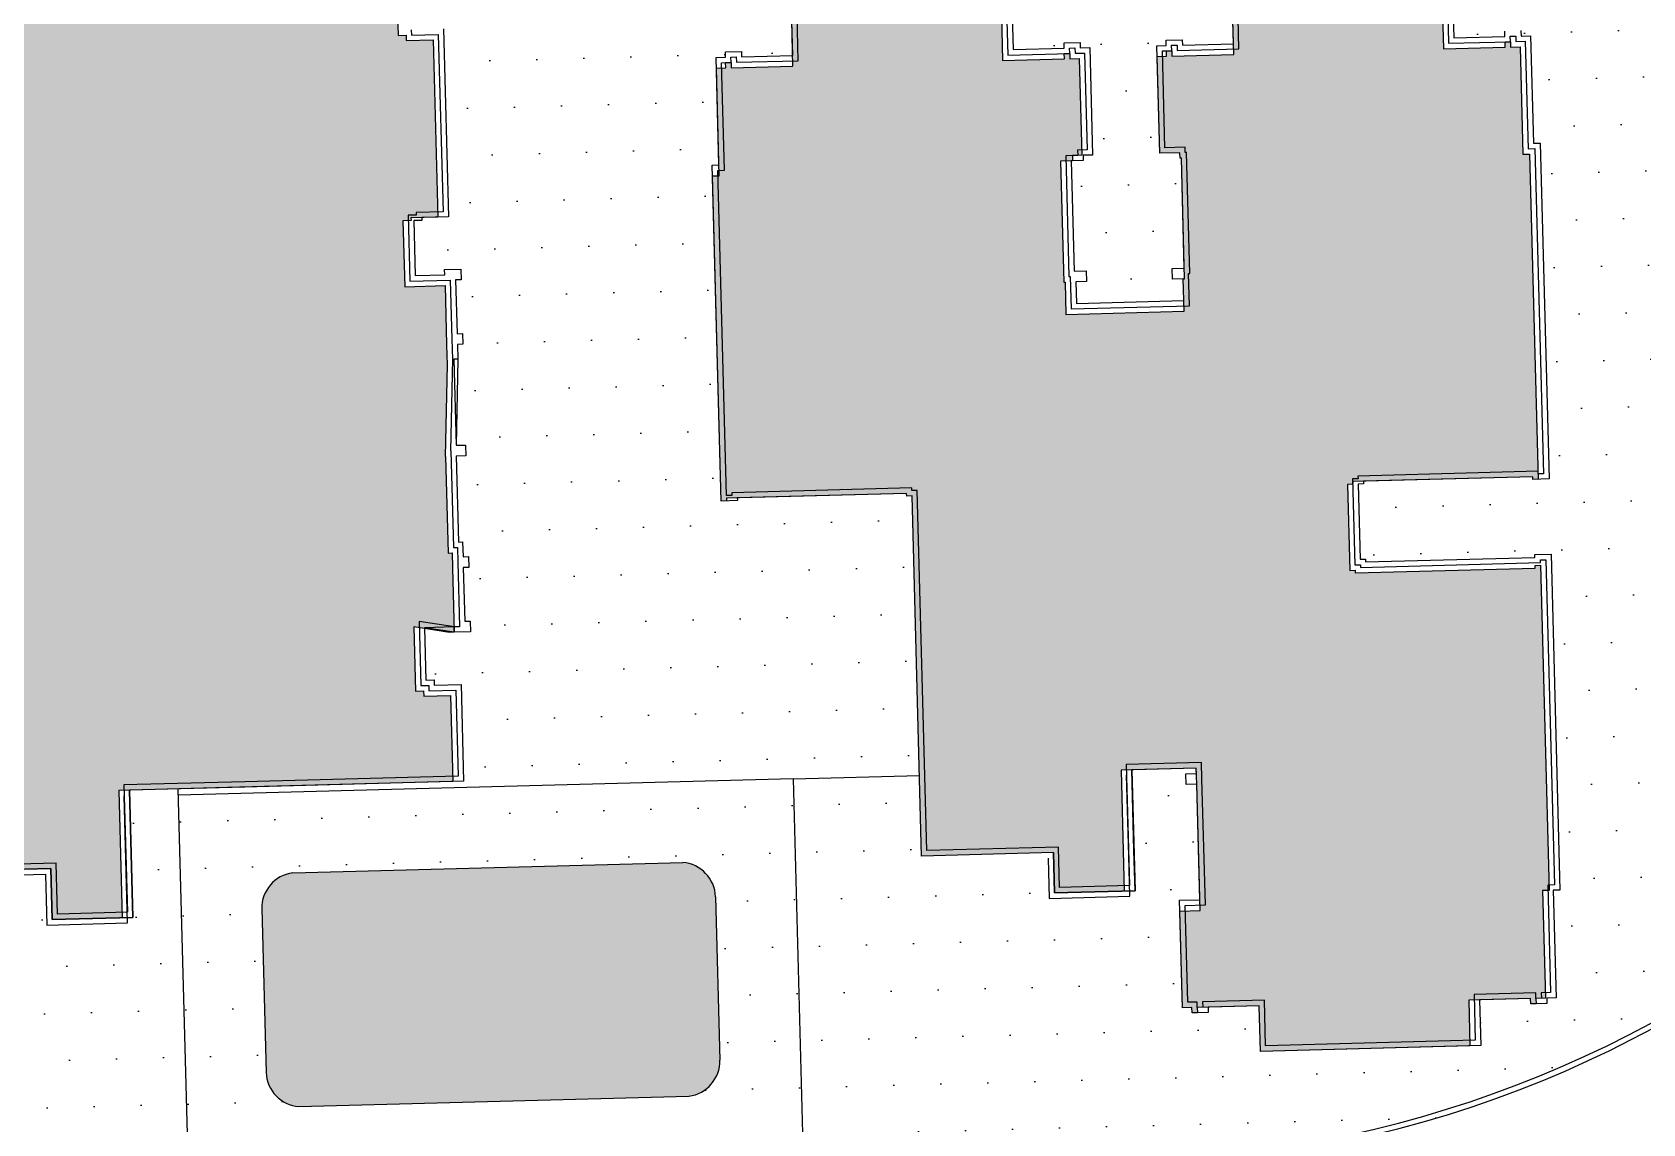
# Model space of a CAD drawing. Header units: inches. Extents: x 625 to 2719, y 1 to 1360.
# Drawn here: x 2124.4 to 2184.3, y 622.3 to 662.9 of the extents above; entities that cross this region are included whole.
import ezdxf

# ---------------------------------------------------------------- set-up
doc = ezdxf.new("R2010")
doc.units = ezdxf.units.IN
doc.header["$MEASUREMENT"] = 0

# ---------------------------------------------------------------- blocks, each defined once
blk = doc.blocks.new('sdasx')
at = {"transparency": 33554564}
h = blk.add_hatch(color=1, dxfattribs=at)
h.dxf.hatch_style = 1
h.paths.add_polyline_path([(4212.552533554453, 669.0475651302215), (4205.552533554453, 669.0475651302215), (4205.552533554453, 662.7975651302218), (4206.752533554453, 662.7975651302218), (4206.752533554453, 659.0475651302215), (4205.552533554453, 659.0475651302215), (4205.552533554453, 651.2475651302216), (4206.752533554453, 651.2475651302216), (4206.752533554453, 647.4975651302213), (4205.552533554453, 647.4975651302213), (4205.552533554453, 641.2475651302216), (4212.552533554453, 641.2475651302216), (4212.552533554453, 637.0475651302206), (4205.552533554453, 637.0475651302206), (4205.552533554453, 630.7975651302208), (4206.752533554453, 630.7975651302208), (4206.752533554453, 627.0475651302206), (4205.552533554453, 627.0475651302206), (4205.552533554453, 623.2475651302207), (4214.052533554453, 623.2475651302207), (4214.052533554453, 625.2475651302207), (4217.552533554453, 625.2475651302207), (4217.552533554453, 626.1117182897622), (4223.218987497398, 626.1117182897622), (4223.218987497398, 624.211717547425), (4225.818987817954, 624.211717547425), (4225.818987817954, 628.9475651302214), (4230.317554064681, 628.9475651302214), (4238.252533554453, 628.9475651302216), (4238.252533554453, 632.1475651302216), (4237.252533554453, 632.147565130222), (4237.252533554453, 632.3475651302217), (4236.952533554453, 632.3475651302217), (4236.952533554453, 634.7372076736303), (4238.270567543203, 634.4975651302213), (4238.452533554454, 634.4975651302213), (4238.452533554452, 636.897565130221), (4238.452533554452, 637.4475651302214), (4238.302533554454, 637.4475651302214), (4238.302533554453, 641.0475651302211), (4238.292938948458, 641.0475651302211), (4238.452533554454, 644.4522500581221), (4238.452533554454, 645.1975651302216), (4238.452533554453, 647.3975651302217), (4236.952533554454, 647.3975651302214), (4236.952533554454, 649.8475651302213), (4237.252533554453, 649.8475651302213), (4237.252533554453, 649.9475651302218), (4238.252533554453, 649.9475651302216), (4238.252533554454, 656.5475651302222), (4237.252533554453, 656.5475651302222), (4237.252533554453, 656.7475651302223), (4236.952533554453, 656.7475651302223), (4236.952533554454, 659.1372076736304), (4238.270567543203, 658.8975651302217), (4238.452533554454, 658.8975651302214), (4238.452533554454, 661.2975651302215), (4238.452533554454, 661.8475651302215), (4238.302533554454, 661.8475651302215), (4238.302533554454, 665.4475651302216), (4238.302533554454, 669.0475651302218), (4238.512448101532, 669.0475651302219), (4238.652533554455, 669.4328001257595), (4238.652533554455, 669.5975651302217), (4238.431536042031, 669.5975651302217), (4238.652533554455, 671.8075402544471), (4238.652533554455, 671.9975651302218), (4238.452533554454, 671.9975651302218), (4238.452533554454, 671.7975651302218), (4236.952533554454, 671.7975651302215), (4236.952533554454, 674.2475651302213), (4237.252533554455, 674.2475651302213), (4237.252533554455, 674.3475651302222), (4238.252533554455, 674.3475651302219), (4238.252533554455, 680.9665676177993), (4237.442558430229, 681.0475651302224), (4236.952533554455, 681.0475651302224), (4236.952533554455, 683.4975651302216), (4238.452533554456, 683.4975651302216), (4238.452533554455, 685.6975651302216), (4238.452533554455, 686.2475651302216), (4238.302533554454, 686.2475651302216), (4238.302533554455, 689.8475651302217), (4238.302533554455, 693.4475651302216), (4238.452533554455, 693.4475651302216), (4238.452533554456, 693.9975651302218), (4238.431536042032, 693.9975651302218), (4238.652533554455, 696.2075402544466), (4238.652533554455, 696.3975651302214), (4238.452533554454, 696.3975651302214), (4238.452533554454, 696.1975651302214), (4236.952533554455, 696.1975651302214), (4236.952533554455, 698.647565130221), (4237.252533554455, 698.647565130221), (4237.252533554455, 698.7475651302218), (4238.252533554455, 698.7475651302216), (4238.252533554455, 701.9475651302216), (4230.517554064682, 701.9475651302216), (4230.517554064682, 699.8475651302215), (4227.952533554454, 699.8475651302213), (4227.952533554454, 694.8475651302213), (4226.252533554455, 694.8475651302213), (4223.252533554456, 694.8475651302213), (4221.952533554456, 694.8475651302213), (4221.952533554456, 691.8475651302217), (4217.952533554453, 691.8475651302217), (4217.952533554453, 686.8374878947131), (4219.952533554453, 686.8374878947131), (4219.952533554453, 679.9742678776386), (4217.552533554453, 679.9742678776386), (4217.552533554453, 685.0475651302224), (4214.052533554453, 685.0475651302224), (4214.052533554453, 687.0475651302224), (4205.552533554453, 687.0475651302224), (4205.552533554453, 683.2475651302225), (4206.752533554453, 683.2475651302225), (4206.752533554453, 679.4975651302223), (4205.552533554453, 679.4975651302223), (4205.552533554453, 673.2475651302225), (4212.552533554453, 673.2475651302225)])
h.paths.add_polyline_path([(4261.50830051833, 645.7117190995866), (4261.50830051833, 646.9117190995865), (4261.458300518329, 646.9117190995865), (4261.458300518329, 651.4117190995869), (4261.90830051833, 651.4117190995869), (4261.90830051833, 651.6117190995867), (4262.260229127639, 651.6117190995867), (4262.260229127639, 655.2117190995871), (4261.90830051833, 655.2117190995871), (4261.90830051833, 655.4117190995869), (4261.708300518329, 655.4117190995869), (4261.708300518329, 655.2117190995871), (4259.408300518329, 655.2117190995871), (4259.40830051833, 656.9117190995867), (4251.608300518329, 656.9117190995867), (4251.608300518329, 655.2117190995871), (4249.30830051833, 655.2117190995871), (4249.30830051833, 655.4117190995869), (4249.108300518329, 655.4117190995869), (4249.108300518329, 655.211719099587), (4248.75637190902, 655.2117190995867), (4248.75637190902, 651.2117190995866), (4248.50830051833, 651.2117190995866), (4248.50830051833, 639.1117190995865), (4248.708300518329, 639.1117190995865), (4248.708300518329, 639.2117190995868), (4255.40830051833, 639.2117190995868), (4255.40830051833, 639.1117190995865), (4255.608300518329, 639.1117190995865), (4255.608300518329, 625.7117190995868), (4260.508300518331, 625.7117190995868), (4260.508300518331, 624.2117190995873), (4263.108300518331, 624.2117190995873), (4263.108300518331, 628.7117190995868), (4265.90830051833, 628.7117190995868), (4265.908300518329, 628.1117190995869), (4265.90830051833, 623.4117190995867), (4265.156371909021, 623.4117190995867), (4265.156371909021, 619.8117190995868), (4265.50830051833, 619.8117190995868), (4265.50830051833, 619.6117190995868), (4265.708300518329, 619.6117190995868), (4265.708300518329, 619.8117190995865), (4268.008300518329, 619.8117190995868), (4268.00830051833, 618.1117190995867), (4275.80830051833, 618.1117190995867), (4275.80830051833, 619.8117190995868), (4278.108300518329, 619.8117190995868), (4278.108300518329, 619.6117190995869), (4278.30830051833, 619.6117190995869), (4278.308300518331, 619.8117190995864), (4278.660229127639, 619.8117190995866), (4278.660229127639, 623.8117190995864), (4278.90830051833, 623.8117190995869), (4278.90830051833, 635.9117190995873), (4278.706731530811, 635.9117190995873), (4278.705137123564, 635.8117190995874), (4272.008300518331, 635.8117190995874), (4272.008300518331, 635.9117190995873), (4271.80830051833, 635.9117190995873), (4271.80830051833, 639.1117190995863), (4272.008300518331, 639.1117190995863), (4272.008300518331, 639.2117190995864), (4278.708300518329, 639.2117190995864), (4278.708300518329, 639.1117190995863), (4278.90830051833, 639.1117190995863), (4278.90830051833, 651.2117190995866), (4278.660229127639, 651.2117190995864), (4278.660229127639, 655.2117190995867), (4278.30830051833, 655.211719099587), (4278.30830051833, 655.4117190995867), (4278.108300518329, 655.4117190995867), (4278.108300518329, 655.2117190995866), (4275.80830051833, 655.2117190995866), (4275.80830051833, 656.9117190995867), (4268.00830051833, 656.9117190995867), (4268.00830051833, 655.2117190995868), (4265.70830051833, 655.2117190995868), (4265.70830051833, 655.4117190995867), (4265.50830051833, 655.4117190995867), (4265.508300518331, 655.2117190995866), (4265.156371909021, 655.2117190995866), (4265.156371909021, 651.6117190995867), (4265.90830051833, 651.6117190995867), (4265.90830051833, 651.4117190995869), (4265.958300518329, 651.4117190995869), (4265.958300518329, 646.9117190995867), (4265.90830051833, 646.9117190995869), (4265.90830051833, 645.7117190995866)])
at = {"color": 240, "true_color": 0xed1f24}
for p, q in [((4226.018987817954, 624.011717547425), (4226.018987817954, 628.7475651302213)), ((4263.308296648504, 625.5117196431588), (4263.308296648504, 628.5117196431584)), ((4218.218984370284, 625.9117182897621), (4223.018987497398, 625.9117190995856)), ((4223.018987497398, 625.9117190995856), (4223.018987497398, 624.011717547425)), ((4260.308296648504, 625.5117196431588), (4260.308296648504, 624.0117196431588)), ((4263.308296648504, 624.0117196431588), (4263.308296648504, 625.5117196431588)), ((4223.018987497398, 624.011717547425), (4226.018987817954, 624.011717547425)), ((4260.308296648504, 624.0117196431588), (4263.308296648504, 624.0117196431588))]:
    blk.add_line(p, q, dxfattribs=at)
for points in [[(4236.952533554454, 659.1372076736304), (4236.952533554453, 656.7475651302223), (4237.252533554453, 656.7475651302223), (4237.252533554453, 656.5475651302222), (4238.252533554454, 656.5475651302222), (4238.252533554453, 649.9475651302216), (4237.252533554453, 649.9475651302218), (4237.252533554453, 649.8475651302213), (4236.952533554454, 649.8475651302213), (4236.952533554454, 647.3975651302214), (4238.452533554453, 647.3975651302217), (4238.452533554454, 645.1975651302216), (4238.452533554454, 644.4522500581221), (4238.292938948458, 641.0475651302211), (4238.302533554453, 641.0475651302211), (4238.302533554454, 637.4475651302214), (4238.452533554452, 637.4475651302214), (4238.452533554452, 636.897565130221), (4238.452533554454, 634.4975651302213), (4238.270567543203, 634.4975651302213), (4236.952533554453, 634.7372076736303), (4236.952533554453, 632.3475651302217), (4237.252533554453, 632.3475651302217), (4237.252533554453, 632.147565130222), (4238.252533554453, 632.1475651302216), (4238.252533554453, 628.9475651302216), (4230.317554064681, 628.9475651302214), (4225.818987817954, 628.9475651302214), (4225.818987817954, 624.211717547425), (4223.218987497398, 624.211717547425), (4223.218987497398, 626.1117182897622), (4217.552533554453, 626.1117182897622)], [(4259.40830051833, 656.9117190995867), (4259.408300518329, 655.2117190995871), (4261.708300518329, 655.2117190995871), (4261.708300518329, 655.4117190995869), (4261.90830051833, 655.4117190995869), (4261.90830051833, 655.2117190995871), (4262.260229127639, 655.2117190995871), (4262.260229127639, 651.6117190995867), (4261.90830051833, 651.6117190995867), (4261.90830051833, 651.4117190995869), (4261.458300518329, 651.4117190995869), (4261.458300518329, 646.9117190995865), (4261.50830051833, 646.9117190995865), (4261.50830051833, 645.7117190995866), (4265.90830051833, 645.7117190995866), (4265.90830051833, 646.9117190995869), (4265.958300518329, 646.9117190995867), (4265.958300518329, 651.4117190995869), (4265.90830051833, 651.4117190995869), (4265.90830051833, 651.6117190995867), (4265.156371909021, 651.6117190995867), (4265.156371909021, 655.2117190995866), (4265.508300518331, 655.2117190995866), (4265.50830051833, 655.4117190995867), (4265.70830051833, 655.4117190995867), (4265.70830051833, 655.2117190995868), (4268.00830051833, 655.2117190995868), (4268.00830051833, 656.9117190995867)], [(4275.80830051833, 656.9117190995867), (4275.80830051833, 655.2117190995866), (4278.108300518329, 655.2117190995866), (4278.108300518329, 655.4117190995867), (4278.30830051833, 655.4117190995867), (4278.30830051833, 655.211719099587), (4278.660229127639, 655.2117190995867), (4278.660229127639, 651.2117190995864), (4278.90830051833, 651.2117190995866), (4278.90830051833, 639.1117190995863), (4278.708300518329, 639.1117190995863), (4278.708300518329, 639.2117190995864), (4272.008300518331, 639.2117190995864), (4272.008300518331, 639.1117190995863), (4271.80830051833, 639.1117190995863), (4271.80830051833, 635.9117190995873), (4272.008300518331, 635.9117190995873), (4272.008300518331, 635.8117190995874), (4278.705137123564, 635.8117190995874), (4278.706731530811, 635.9117190995873), (4278.90830051833, 635.9117190995873), (4278.90830051833, 623.8117190995869), (4278.660229127639, 623.8117190995864), (4278.660229127639, 619.8117190995866), (4278.308300518331, 619.8117190995864), (4278.30830051833, 619.6117190995869), (4278.108300518329, 619.6117190995869), (4278.108300518329, 619.8117190995868), (4275.80830051833, 619.8117190995868), (4275.80830051833, 618.1117190995867), (4268.00830051833, 618.1117190995867), (4268.008300518329, 619.8117190995868), (4265.708300518329, 619.8117190995865), (4265.708300518329, 619.6117190995868), (4265.50830051833, 619.6117190995868), (4265.50830051833, 619.8117190995868), (4265.156371909021, 619.8117190995868), (4265.156371909021, 623.4117190995867), (4265.90830051833, 623.4117190995867), (4265.908300518329, 628.1117190995869), (4265.90830051833, 628.7117190995868), (4263.108300518331, 628.7117190995868), (4263.108300518331, 624.2117190995873), (4260.508300518331, 624.2117190995873), (4260.508300518331, 625.7117190995868), (4255.608300518329, 625.7117190995868), (4255.608300518329, 639.1117190995865), (4255.40830051833, 639.1117190995865), (4255.40830051833, 639.2117190995868), (4248.708300518329, 639.2117190995868), (4248.708300518329, 639.1117190995865), (4248.50830051833, 639.1117190995865), (4248.50830051833, 651.2117190995866), (4248.75637190902, 651.2117190995866), (4248.75637190902, 655.2117190995867), (4249.108300518329, 655.211719099587), (4249.108300518329, 655.4117190995869), (4249.30830051833, 655.4117190995869), (4249.30830051833, 655.2117190995871), (4251.608300518329, 655.2117190995871), (4251.608300518329, 656.9117190995867)]]:
    blk.add_lwpolyline(points, dxfattribs=at)
blk = doc.blocks.new('dfcxvczx')
at = {"color": 240, "true_color": 0xed1f24}
for p, q in [((4742.269015903819, 781.2936834092604), (4742.269015903819, 786.0295309920568)), ((4779.55832473437, 782.7936855049943), (4779.55832473437, 785.7936855049938)), ((4734.46901245615, 783.1936841515976), (4739.269015583264, 783.1936849614211)), ((4739.269015583264, 783.1936849614211), (4739.269015583264, 781.2936834092604)), ((4776.55832473437, 782.7936855049943), (4776.55832473437, 781.2936855049943)), ((4779.558324734369, 781.2936855049943), (4779.558324734369, 782.7936855049943)), ((4739.269015583264, 781.2936834092604), (4742.269015903819, 781.2936834092604)), ((4776.55832473437, 781.2936855049943), (4779.558324734369, 781.2936855049943))]:
    blk.add_line(p, q, dxfattribs=at)
for points in [[(4754.70256164032, 814.0295309920577), (4754.702561640319, 807.0295309920571), (4753.702561640319, 807.0295309920573), (4753.702561640319, 806.9295309920567), (4753.40256164032, 806.9295309920567), (4753.40256164032, 804.879530992057), (4754.502561640319, 804.8795309920572), (4754.502561640319, 805.0795309920568), (4755.102561640319, 805.079530992057), (4755.102561640319, 804.6795309920567), (4754.90256164032, 804.6795309920567), (4754.90256164032, 802.6795309920572), (4755.102561640319, 802.6795309920572), (4755.102561640319, 802.2795309920571), (4754.90256164032, 802.2795309920571), (4754.90256164032, 801.7295309920571), (4754.752561640319, 798.5295309920566), (4755.102561640319, 798.5295309920566), (4755.102561640319, 798.1295309920567), (4754.752561640319, 798.1295309920567), (4754.75256164032, 794.9295309920569), (4754.902561640318, 794.9295309920569), (4754.902561640318, 794.3795309920565), (4755.102561640319, 794.3795309920565), (4755.102561640319, 793.9795309920567), (4754.90256164032, 793.9795309920567), (4754.90256164032, 791.9795309920569), (4755.102561640319, 791.9795309920569), (4755.102561640319, 791.5795309920568), (4754.502561640319, 791.5795309920568), (4753.402561640319, 791.7795309920568), (4753.402561640319, 789.8295309920572), (4753.702561640319, 789.8295309920572), (4753.702561640319, 789.6295309920574), (4754.702561640319, 789.629530992057), (4754.702561640319, 786.0295309920571), (4746.567582150547, 786.0295309920568), (4742.269015903819, 786.0295309920568), (4742.269015903819, 781.2936834092604), (4739.269015583264, 781.2936834092604), (4739.269015583264, 783.1936841515976), (4734.002561640319, 783.1936841515976)], [(4753.502561640319, 814.0295309920577), (4753.502561640319, 813.8295309920577), (4754.50256164032, 813.8295309920577), (4754.502561640319, 807.2295309920571), (4753.502561640319, 807.2295309920573), (4753.502561640319, 807.1295309920567), (4753.20256164032, 807.1295309920567), (4753.20256164032, 804.6795309920569), (4754.702561640319, 804.6795309920572), (4754.70256164032, 802.4795309920571), (4754.70256164032, 801.7342159199576), (4754.542967034324, 798.3295309920566), (4754.552561640319, 798.3295309920566), (4754.55256164032, 794.7295309920569), (4754.702561640318, 794.7295309920569), (4754.702561640318, 794.1795309920565), (4754.70256164032, 791.7795309920568), (4754.520595629068, 791.7795309920568), (4753.202561640319, 792.0191735354658), (4753.202561640319, 789.6295309920572), (4753.502561640319, 789.6295309920572), (4753.502561640319, 789.4295309920575), (4754.502561640319, 789.429530992057), (4754.502561640319, 786.2295309920571), (4746.567582150547, 786.2295309920569), (4742.069015903819, 786.2295309920569), (4742.069015903819, 781.4936834092605), (4739.469015583264, 781.4936834092605), (4739.469015583264, 783.3936841515977), (4733.802561640319, 783.3936841515977)], [(4754.70256164032, 814.0295309920577), (4754.702561640319, 807.0295309920571), (4753.702561640319, 807.0295309920573), (4753.702561640319, 806.9295309920567), (4753.40256164032, 806.9295309920567), (4753.40256164032, 804.879530992057), (4754.502561640319, 804.8795309920572), (4754.502561640319, 805.0795309920568), (4755.102561640319, 805.079530992057), (4755.102561640319, 804.6795309920567), (4754.90256164032, 804.6795309920567), (4754.90256164032, 802.6795309920572), (4755.102561640319, 802.6795309920572), (4755.102561640319, 802.2795309920571), (4754.90256164032, 802.2795309920571), (4754.90256164032, 801.7295309920571), (4754.752561640319, 801.7295309920571), (4754.752561640319, 798.5295309920566), (4755.102561640319, 798.5295309920566), (4755.102561640319, 798.1295309920567), (4754.752561640319, 798.1295309920567), (4754.75256164032, 794.9295309920569), (4754.902561640318, 794.9295309920569), (4754.902561640318, 794.3795309920565), (4755.102561640319, 794.3795309920565), (4755.102561640319, 793.9795309920567), (4754.90256164032, 793.9795309920567), (4754.90256164032, 791.9795309920569), (4755.102561640319, 791.9795309920569), (4755.102561640319, 791.5795309920568), (4754.502561640319, 791.5795309920568), (4754.50256164032, 791.7795309920566), (4753.402561640319, 791.7795309920568), (4753.402561640319, 789.8295309920572), (4753.702561640319, 789.8295309920572), (4753.702561640319, 789.6295309920574), (4754.702561640319, 789.629530992057), (4754.702561640319, 786.0295309920571), (4746.567582150547, 786.0295309920568), (4742.269015903819, 786.0295309920568), (4742.269015903819, 781.2936834092604), (4739.269015903819, 781.2936834092604), (4739.269015583264, 783.1936841515976), (4734.002561640319, 783.1936841515976)], [(4771.658328604195, 796.1936849614219), (4771.458328604196, 796.1936849614219), (4771.458328604196, 796.2936849614221), (4765.158328604195, 796.2936849614223), (4765.158328604195, 796.1936849614219), (4764.558328604196, 796.1936849614219), (4764.558328604196, 808.6936849614222), (4764.806399994886, 808.6936849614222), (4764.806399994886, 812.6936849614222), (4765.158328604195, 812.6936849614224), (4765.158328604195, 812.8936849614224), (4765.758328604195, 812.8936849614224), (4765.758328604195, 812.6936849614226), (4767.658328604195, 812.6936849614226), (4767.658328604195, 814.3936849614222)], [(4775.858328604196, 814.3936849614222), (4775.858328604195, 812.6936849614226), (4777.758328604195, 812.6936849614226), (4777.758328604195, 812.8936849614224), (4778.358328604196, 812.8936849614224), (4778.358328604196, 812.6936849614226), (4778.710257213505, 812.6936849614226), (4778.710257213505, 808.6936849614222), (4778.358328604196, 808.6936849614222), (4778.358328604196, 808.4936849614223), (4777.908328604195, 808.4936849614223), (4777.908328604195, 804.3936849614222), (4778.358328604196, 804.3936849614224), (4778.358328604196, 803.9936849614223), (4777.958328604195, 803.9936849614223), (4777.958328604195, 803.1936849614222), (4781.958328604196, 803.1936849614222), (4781.958328604196, 803.9936849614223), (4781.558328604196, 803.9936849614223), (4781.558328604195, 804.3936849614222), (4782.008328604195, 804.3936849614222), (4782.008328604195, 808.4936849614223), (4781.958328604196, 808.4936849614223), (4781.958328604196, 808.6936849614222), (4781.206399994887, 808.6936849614222), (4781.206399994887, 812.6936849614222), (4781.558328604196, 812.6936849614222), (4781.558328604195, 812.8936849614222), (4782.158328604196, 812.8936849614222), (4782.158328604196, 812.6936849614224), (4784.058328604196, 812.6936849614224), (4784.058328604196, 814.3936849614222)], [(4792.258328604195, 814.3936849614222), (4792.258328604195, 812.6936849614222), (4794.158328604195, 812.6936849614222), (4794.158328604195, 812.8936849614222)], [(4794.758328604195, 812.8936849614222), (4794.758328604195, 812.6936849614224), (4795.110257213504, 812.6936849614222), (4795.110257213504, 808.6936849614222), (4795.358328604196, 808.6936849614224), (4795.358328604196, 796.1936849614217), (4794.758328604195, 796.1936849614217), (4794.758328604195, 796.2936849614218), (4788.458328604196, 796.2936849614218), (4788.458328604196, 796.1936849614217), (4788.258328604195, 796.1936849614217), (4788.258328604195, 793.3936849614229), (4788.458328604196, 793.3936849614229), (4788.458328604196, 793.293684961423), (4794.758328604195, 793.293684961423), (4794.759923011443, 793.3936849614229), (4795.358328604196, 793.3936849614229), (4795.358328604196, 780.8936849614227), (4795.110257213504, 780.8936849614222), (4795.110257213504, 776.8936849614222), (4794.758328604195, 776.893684961422), (4794.758328604195, 776.6936849614224), (4794.158328604195, 776.6936849614224), (4794.158328604195, 776.8936849614222), (4792.258328604195, 776.8936849614222), (4792.258328604195, 775.1936849614222), (4784.058328604196, 775.1936849614222), (4784.058328604195, 776.8936849614222), (4782.158328604195, 776.893684961422), (4782.158328604195, 776.6936849614224), (4781.558328604196, 776.6936849614222), (4781.558328604196, 776.8936849614222), (4781.206399994887, 776.8936849614222), (4781.206399994887, 780.8936849614222), (4781.958328604196, 780.8936849614222), (4781.958328604195, 785.1936849614224), (4781.558328604196, 785.1936849614224), (4781.558328604196, 785.5936849614222), (4781.958328604196, 785.5936849614222), (4781.958328604196, 785.7936849614223), (4779.558328604197, 785.7936849614223), (4779.558328604197, 781.2936849614227), (4776.558328604197, 781.2936849614227), (4776.558328604197, 782.7936849614223), (4771.658328604195, 782.7936849614223), (4771.658328604195, 796.1936849614219), (4771.458328604196, 796.1936849614219), (4771.458328604196, 796.2936849614223), (4765.158328604195, 796.2936849614223), (4765.158328604195, 796.1936849614219), (4764.558328604196, 796.1936849614219)], [(4775.658328604196, 814.1936849614222), (4775.658328604195, 812.4936849614226), (4777.958328604195, 812.4936849614226), (4777.958328604195, 812.6936849614224), (4778.158328604196, 812.6936849614224), (4778.158328604196, 812.4936849614226), (4778.510257213505, 812.4936849614226), (4778.510257213505, 808.8936849614222), (4778.158328604196, 808.8936849614222), (4778.158328604196, 808.6936849614224), (4777.708328604195, 808.6936849614224), (4777.708328604195, 804.193684961422), (4777.758328604195, 804.193684961422), (4777.758328604195, 802.9936849614221), (4782.158328604196, 802.9936849614221), (4782.158328604196, 804.1936849614224), (4782.208328604195, 804.1936849614222), (4782.208328604195, 808.6936849614224), (4782.158328604196, 808.6936849614224), (4782.158328604196, 808.8936849614222), (4781.406399994887, 808.8936849614222), (4781.406399994887, 812.4936849614221), (4781.758328604196, 812.4936849614221), (4781.758328604195, 812.6936849614222), (4781.958328604196, 812.6936849614222), (4781.958328604196, 812.4936849614223), (4784.258328604195, 812.4936849614223), (4784.258328604195, 814.1936849614222)], [(4792.058328604196, 814.1936849614222), (4792.058328604196, 812.4936849614221), (4794.358328604195, 812.4936849614221), (4794.358328604195, 812.6936849614222), (4794.558328604196, 812.6936849614222), (4794.558328604196, 812.4936849614224), (4794.910257213504, 812.4936849614222), (4794.910257213504, 808.4936849614219), (4795.158328604196, 808.4936849614221), (4795.158328604196, 796.3936849614217), (4794.958328604195, 796.3936849614217), (4794.958328604195, 796.4936849614219), (4788.258328604196, 796.4936849614219), (4788.258328604196, 796.3936849614217), (4788.058328604196, 796.3936849614217), (4788.058328604196, 793.1936849614228), (4788.258328604196, 793.1936849614228), (4788.258328604196, 793.0936849614229), (4794.95516520943, 793.0936849614229), (4794.956759616677, 793.1936849614228), (4795.158328604196, 793.1936849614228), (4795.158328604196, 781.0936849614224), (4794.910257213504, 781.0936849614219), (4794.910257213504, 777.0936849614221), (4794.558328604197, 777.0936849614219), (4794.558328604196, 776.8936849614224), (4794.358328604195, 776.8936849614224), (4794.358328604195, 777.0936849614222), (4792.058328604196, 777.0936849614222), (4792.058328604196, 775.3936849614222), (4784.258328604195, 775.3936849614222), (4784.258328604195, 777.0936849614222), (4781.958328604195, 777.093684961422), (4781.958328604195, 776.8936849614223), (4781.758328604195, 776.8936849614223), (4781.758328604195, 777.0936849614222), (4781.406399994887, 777.0936849614222), (4781.406399994887, 780.6936849614222), (4782.158328604196, 780.6936849614222), (4782.158328604195, 785.3936849614224), (4782.158328604196, 785.9936849614223), (4779.358328604197, 785.9936849614223), (4779.358328604197, 781.4936849614228), (4776.758328604196, 781.4936849614228), (4776.758328604196, 782.9936849614223), (4771.858328604195, 782.9936849614223), (4771.858328604195, 796.393684961422), (4771.658328604196, 796.393684961422), (4771.658328604196, 796.4936849614223), (4764.958328604195, 796.4936849614223), (4764.958328604195, 796.393684961422), (4764.758328604195, 796.393684961422), (4764.758328604195, 808.4936849614221), (4765.006399994886, 808.4936849614221), (4765.006399994886, 812.4936849614222), (4765.358328604195, 812.4936849614224), (4765.358328604195, 812.6936849614224), (4765.558328604196, 812.6936849614224), (4765.558328604196, 812.4936849614226), (4767.858328604195, 812.4936849614226), (4767.858328604195, 814.1936849614222)]]:
    blk.add_lwpolyline(points, dxfattribs=at)
blk = doc.blocks.new('dsvc')
for p, q in [((4564.088411144903, 799.7828289989286), (4564.088411144903, 784.9097140257247)), ((4586.975876579007, 799.5469798639685), (4586.975876579007, 784.846982968293)), ((4586.975876579007, 799.5469798639685), (4591.677710844038, 799.5469798639685)), ((4568.276010148931, 796.5469798639685), (4582.78827757498, 796.5469798639685)), ((4567.088411144904, 795.2408918079334), (4567.088411144904, 789.1530710243621)), ((4583.975876579007, 795.2408918079666), (4583.975876579007, 789.1530710243596)), ((4568.276010148929, 787.846982968293), (4582.788277574982, 787.8469829682931))]:
    blk.add_line(p, q)
for points in [[(4641.563560923549, 821.1244691342722), (4632.396675548032, 833.3469829682922), (4582.946675548043, 833.3469829682924), (4582.946675548043, 873.3969829682926), (4554.488376579008, 873.3969829682926, 0.2052836611395902), (4520.366322730062, 837.2506225120007), (4520.366322730062, 821.0141899317255, 0.3059058284379931), (4564.736272844151, 784.8469829682931), (4600.749729489638, 784.8469829682931, 0.362832124110759)], [(4641.353352653367, 821.0714134945156), (4632.296675548033, 833.1469829682919), (4582.746675548043, 833.1469829682924), (4582.746675548043, 873.1969829682926), (4554.529917585035, 873.1969829682926, 0.2049647565948617), (4520.566322730062, 837.2150608552091), (4520.566322730062, 821.0437479009029, 0.3056992143543159), (4564.745304358255, 785.0469829682932), (4600.746675548058, 785.0469829682932, 0.3622545628196203)]]:
    blk.add_lwpolyline(points, format="xyb", close=True)
for centre, start, end in [((4568.420256742309, 795.2228457025084), 96.21708821439842, 179.2237070058967), ((4582.644030981603, 795.2228457025083), 0.7762929941033109, 83.78291178564395), ((4568.420256742309, 789.171117129753), 180.7762929941046, 263.7829117856015), ((4582.644030981603, 789.1711171297532), 276.2170882143556, 359.2237070058956)]:
    blk.add_arc(centre, 1.331967851431536, start, end)
blk.add_blockref('dfcxvczx', (-179.9806177601567, 13.75329800687177))

msp = doc.modelspace()

# ---------------------------------------------------------------- hatches: boundary and pattern name
at = {"transparency": 33554541}
h = msp.add_hatch(color=3, dxfattribs=at)
h.dxf.hatch_style = 1
h.set_gradient(color1=(244, 238, 81), color2=(0, 255, 0), name='INVSPHERICAL')
edge = h.paths.add_edge_path()
edge.add_line((2231.978925475586, 719.9735976791484), (2206.595860047151, 721.7584469454035))
edge.add_spline(control_points=[(2206.595860047151, 721.7584469454034), (2206.598582097768, 720.634363678826), (2206.603392685437, 719.5174621297152), (2206.647585449368, 714.1736713493196), (2206.747394271706, 710.048600542295), (2207.118237286918, 704.6940303311221), (2207.232316602768, 703.3528599202019), (2207.586639739349, 699.9514262463589), (2207.876396248976, 697.7910315163405), (2208.310389026408, 694.5926020464203), (2208.44012474784, 693.6407508021782), (2208.567571776296, 692.6708312141708)], knot_values=[3.0873537385946, 3.0873537385946, 3.0873537385946, 3.0873537385946, 6.486129038307347, 6.486129038307347, 19.45838711492204, 19.45838711492204, 23.85592732688746, 23.85592732688746, 30.7360058866758, 30.7360058866758, 33.57628425592564, 33.57628425592564, 33.57628425592564, 33.57628425592564], degree=3, periodic=0)
edge.add_spline(control_points=[(2208.567571776294, 692.6708312141704), (2208.884993847215, 691.8214314401265), (2209.20224754381, 690.9728664804777), (2210.423951501129, 687.7101070046865), (2211.33125212425, 685.2974619860919), (2212.497020484933, 682.2363072439276), (2212.740111769534, 681.6000506600146), (2213.120610587488, 680.6079025958704), (2213.256702908554, 680.2537911726968), (2213.531362448448, 679.5406957534553), (2213.672531142758, 679.1748362390309), (2214.103905603422, 678.0493606219152), (2214.40209996191, 677.2619908199845), (2215.209646610875, 675.0212369338979), (2215.719815136635, 673.4931291747498), (2216.595223423097, 670.1697745627324), (2216.961075325457, 668.3711474265727), (2217.220459471227, 665.6765111627979), (2217.265597672514, 664.9016810427522), (2217.280350516734, 663.7820911933528), (2217.278505509532, 663.4523487895601), (2217.264245163404, 662.8169381446837), (2217.251989198937, 662.5075265505352), (2217.203700469674, 661.6041353316377), (2217.156284031151, 661.0350130332351), (2217.033600634471, 659.816284656768), (2216.954386507833, 659.1863506054599), (2216.834992611131, 658.2863638901011), (2216.793070961551, 657.9811162886558), (2216.717154808691, 657.4270730459207), (2216.682784215488, 657.1756822781218), (2216.650227642475, 656.9302536432824), (2216.649237044649, 656.9227775567822), (2216.648247418283, 656.9153005838863)], knot_values=[1.161344606445147, 1.161344606445147, 1.161344606445147, 1.161344606445147, 3.9068626206525, 3.9068626206525, 11.7205878619575, 11.7205878619575, 13.76710520012647, 13.76710520012647, 14.90591122200719, 14.90591122200719, 16.04471724388791, 16.04471724388791, 18.32232928764935, 18.32232928764935, 22.22209849475573, 22.22209849475573, 26.12186770186212, 26.12186770186212, 27.63664645237425, 27.63664645237425, 28.25953392082864, 28.25953392082864, 28.88242138928303, 28.88242138928303, 30.12819632619182, 30.12819632619182, 31.7107820479247, 31.7107820479247, 32.58769823297128, 32.58769823297128, 33.38903136814992, 33.38903136814992, 33.41421037332471, 33.41421037332471, 33.41421037332471, 33.41421037332471], degree=3, periodic=0)
edge.add_arc((2164.463413188417, 663.3340766270733), 52.57810960362875, 286.5579277290367, 352.9877950843043, ccw=False)
edge.add_line((2179.447364434129, 612.9362709748693), (2179.459750885898, 603.4387509755053))
edge.add_line((2179.459750885898, 603.4387509755053), (2189.765565526586, 603.452191586949))
edge.add_line((2189.765565526586, 603.452191586949), (2256.450561347502, 636.1286578786468))
edge.add_line((2256.450561347502, 636.1286578786468), (2253.651260805028, 720.5516111803056))
edge.add_line((2253.651260805028, 720.5516111803056), (2231.978925475586, 719.9735976791483))
h = msp.add_hatch()
h.set_pattern_fill('DOTS', color=256, scale=28, angle=1.527748834508687)
h.set_pattern_definition([(1.527748834508687, (-2803.896580673741, -131.7625693888893), (0.828032060144621, 1.772706379345619), [0, -1.75])])
edge = h.paths.add_edge_path()
edge.add_line((2197.238715521551, 670.1520198953746), (2147.806293512091, 668.8336291044407))
edge.add_line((2147.806293512091, 668.8336291044407), (2146.738516946329, 708.8693925317268))
edge.add_line((2146.738516946329, 708.8693925317268), (2118.29033404827, 708.1106633247211))
edge.add_arc((2144.928392993915, 650.9237686014797), 63.08666350726369, 114.9764358403929, 161.3793257258887)
edge.add_line((2085.144110854345, 671.0674207414235), (2085.576991808672, 654.8367597255188))
edge.add_arc((2134.141920941088, 670.9215297588153), 51.15928233136754, 198.3249402531531, 266.3616479076968)
edge.add_line((2130.89542681723, 619.8653602534133), (2153.127125040583, 620.4582922808767))
edge.add_line((2153.127125040583, 620.4582922808768), (2152.735207132919, 635.1530637689442))
edge.add_line((2152.735207132919, 635.1530637689441), (2157.435370037016, 635.2784197850314))
edge.add_line((2157.435370037016, 635.2784197850315), (2157.158094641294, 645.6747260004572))
edge.add_line((2157.158094641294, 645.6747260004572), (2156.958165735291, 645.6693937829003))
edge.add_line((2156.958165735291, 645.6693937829003), (2150.657739087388, 645.6013933828615))
edge.add_line((2150.657739087388, 645.6013933828615), (2150.660405196167, 645.5014289298591))
edge.add_line((2150.660405196166, 645.5014289298591), (2150.060618478155, 645.4854322771886))
edge.add_line((2150.060618478155, 645.4854322771886), (2149.727354880852, 657.9809889024341))
edge.add_line((2149.727354880851, 657.9809889024341), (2149.97533808961, 657.9876027555581))
edge.add_line((2149.97533808961, 657.9876027555581), (2149.868693738472, 661.9861808756366))
edge.add_line((2149.868693738472, 661.9861808756366), (2150.220497247725, 661.9955636751835))
edge.add_line((2150.220497247725, 661.9955636751835), (2150.215165030168, 662.1954925811874))
edge.add_line((2150.215165030168, 662.1954925811874), (2150.814951748181, 662.2114892338581))
edge.add_line((2150.814951748181, 662.211489233858), (2150.820283965737, 662.0115603278542))
edge.add_line((2150.820283965737, 662.0115603278542), (2152.719608572774, 662.0622163946445))
edge.add_line((2152.719608572774, 662.0622163946445), (2152.674284723541, 663.7616120956774))
edge.add_line((2152.674284723541, 663.7616120956774), (2160.871369869702, 663.9802330155088))
edge.add_line((2160.871369869702, 663.9802330155088), (2160.916693718935, 662.2808373144759))
edge.add_line((2160.916693718935, 662.2808373144758), (2162.816018325973, 662.331493381266))
edge.add_line((2162.816018325973, 662.331493381266), (2162.810686108416, 662.5314222872697))
edge.add_line((2162.810686108416, 662.5314222872698), (2163.410472826428, 662.5474189399405))
edge.add_line((2163.410472826428, 662.5474189399404), (2163.415805043985, 662.3474900339367))
edge.add_line((2163.415805043985, 662.3474900339367), (2163.767608553238, 662.3568728334833))
edge.add_line((2163.767608553238, 662.3568728334832), (2163.874252904375, 658.3582947134042))
edge.add_line((2163.874252904375, 658.3582947134042), (2163.522449395122, 658.3489119138576))
edge.add_line((2163.522449395122, 658.3489119138577), (2163.527781612679, 658.148983007854))
edge.add_line((2163.527781612679, 658.148983007854), (2163.077941574169, 658.136985518351))
edge.add_line((2163.077941574169, 658.1369855183509), (2163.187252034085, 654.0384429452703))
edge.add_line((2163.187252034085, 654.0384429452704), (2163.637092072595, 654.0504404347736))
edge.add_line((2163.637092072595, 654.0504404347736), (2163.647756507708, 653.6505826227657))
edge.add_line((2163.647756507708, 653.6505826227656), (2163.2478986957, 653.6399181876518))
edge.add_line((2163.2478986957, 653.6399181876519), (2163.269227565928, 652.840202563636))
edge.add_line((2163.269227565928, 652.840202563636), (2167.267805686007, 652.9468469147733))
edge.add_line((2167.267805686007, 652.9468469147732), (2167.24647681578, 653.7465625387891))
edge.add_line((2167.24647681578, 653.7465625387891), (2166.846619003771, 653.7358981036754))
edge.add_line((2166.846619003771, 653.7358981036754), (2166.835954568657, 654.135755915683))
edge.add_line((2166.835954568657, 654.1357559156831), (2167.285794607166, 654.1477534051861))
edge.add_line((2167.285794607166, 654.1477534051861), (2167.17648414725, 658.2462959782667))
edge.add_line((2167.17648414725, 658.2462959782666), (2167.12650192075, 658.2449629238774))
edge.add_line((2167.12650192075, 658.2449629238774), (2167.121169703194, 658.4448918298812))
edge.add_line((2167.121169703193, 658.4448918298813), (2166.369508381932, 658.424844595221))
edge.add_line((2166.369508381932, 658.4248445952209), (2166.262864030795, 662.4234227152994))
edge.add_line((2166.262864030795, 662.4234227152994), (2166.614667540048, 662.432805514846))
edge.add_line((2166.614667540048, 662.432805514846), (2166.60933532249, 662.6327344208499))
edge.add_line((2166.60933532249, 662.6327344208499), (2167.209122040503, 662.6487310735206))
edge.add_line((2167.209122040503, 662.6487310735206), (2169.113778865097, 662.499458234307))
edge.add_line((2169.113778865097, 662.499458234307), (2169.068455015863, 664.1988539353401))
edge.add_line((2169.068455015863, 664.1988539353401), (2177.265540162024, 664.4174748551715))
edge.add_line((2177.265540162024, 664.4174748551716), (2177.310864011257, 662.7180791541382))
edge.add_line((2177.310864011257, 662.7180791541382), (2179.210188618294, 662.7687352209284))
edge.add_line((2179.210188618295, 662.7687352209283), (2179.204856400738, 662.9686641269323))
edge.add_line((2179.204856400737, 662.9686641269323), (2179.804643118749, 662.9846607796029))
edge.add_line((2179.804643118749, 662.9846607796029), (2179.809975336306, 662.7847318735992))
edge.add_line((2179.809975336307, 662.7847318735992), (2180.16177884556, 662.7941146731456))
edge.add_line((2180.16177884556, 662.7941146731455), (2180.268423196697, 658.795536553067))
edge.add_line((2180.268423196697, 658.795536553067), (2180.516406405456, 658.8021504061912))
edge.add_line((2180.516406405456, 658.8021504061912), (2180.84967000276, 646.3065937809453))
edge.add_line((2180.84967000276, 646.3065937809453), (2180.249883284748, 646.2905971282746))
edge.add_line((2180.249883284748, 646.2905971282746), (2178.081320694259, 646.3327958910774))
edge.add_line((2178.081320694259, 646.3327958910774), (2173.949456636846, 646.2225967282355))
edge.add_line((2173.949456636846, 646.2225967282355), (2173.952122745625, 646.1226322752334))
edge.add_line((2173.952122745625, 646.1226322752335), (2173.75219383962, 646.1173000576766))
edge.add_line((2173.75219383962, 646.1173000576766), (2173.826844885416, 643.3182953736228))
edge.add_line((2173.826844885416, 643.3182953736228), (2174.026773791421, 643.3236275911797))
edge.add_line((2174.026773791421, 643.3236275911797), (2176.194282291815, 643.2814007151953))
edge.add_line((2176.194282291815, 643.2814007151953), (2180.327200439322, 643.391627991219))
edge.add_line((2180.327200439322, 643.391627991219), (2180.326128171027, 643.4916349528525))
edge.add_line((2180.326128171027, 643.4916349528525), (2180.924321048556, 643.5075890968915))
edge.add_line((2180.924321048556, 643.5075890968915), (2181.25758464586, 631.012032471646))
edge.add_line((2181.25758464586, 631.012032471646), (2181.009601437101, 631.0054186185215))
edge.add_line((2181.009601437101, 631.0054186185215), (2181.116245788238, 627.006840498443))
edge.add_line((2181.116245788238, 627.006840498443), (2180.764442278985, 626.9974576988961))
edge.add_line((2180.764442278985, 626.9974576988961), (2180.769774496541, 626.7975287928926))
edge.add_line((2180.769774496541, 626.7975287928926), (2180.16998777853, 626.7815321402221))
edge.add_line((2180.16998777853, 626.781532140222), (2180.164655560973, 626.9814610462257))
edge.add_line((2180.164655560973, 626.9814610462258), (2178.265330953936, 626.9308049794356))
edge.add_line((2178.265330953936, 626.9308049794356), (2178.310654803169, 625.2314092784022))
edge.add_line((2178.310654803169, 625.2314092784022), (2170.113569657009, 625.0127883585709))
edge.add_line((2170.113569657009, 625.0127883585708), (2170.068245807774, 626.7121840596042))
edge.add_line((2170.068245807774, 626.7121840596042), (2168.168921200738, 626.6615279928137))
edge.add_line((2168.168921200737, 626.6615279928138), (2168.174253418294, 626.4615990868103))
edge.add_line((2168.174253418294, 626.4615990868103), (2167.574466700283, 626.4456024341396))
edge.add_line((2167.574466700283, 626.4456024341395), (2167.217330973474, 626.6361485405969))
edge.add_line((2167.217330973473, 626.6361485405969), (2167.110686622336, 630.6347266606754))
edge.add_line((2167.110686622336, 630.6347266606754), (2167.862347943597, 630.6547738953357))
edge.add_line((2167.862347943597, 630.6547738953357), (2167.747705266124, 634.9532453744202))
edge.add_line((2167.747705266124, 634.9532453744202), (2167.347847454116, 634.9425809393065))
edge.add_line((2167.347847454116, 634.9425809393065), (2167.331850801445, 635.5423676573182))
edge.add_line((2167.331850801446, 635.5423676573182), (2165.332561741408, 635.4890454817496))
edge.add_line((2165.332561741408, 635.4890454817496), (2165.452536636437, 630.9906450966618))
edge.add_line((2165.452536636437, 630.9906450966618), (2162.453599177927, 630.9106617301351))
edge.add_line((2162.453599177927, 630.910661730135), (2162.413607546251, 632.4101285251639))
edge.add_line((2162.413607546251, 632.4101285251639), (2157.515353217604, 632.2794892981946))
edge.add_line((2157.515353217604, 632.2794892981946), (2157.435370037015, 635.2784197850315))
edge.add_line((2157.435370037016, 635.2784197850315), (2152.735207132919, 635.1530637689442))
edge.add_line((2152.735207132919, 635.1530637689441), (2153.127125040583, 620.4582922808767))
edge.add_line((2153.127125040583, 620.4582922808768), (2166.89608175999, 620.8255181824553))
edge.add_arc((2164.463413188417, 663.3340766270732), 42.57810960362861, 273.2753352868673, 352.2028457683927)
edge.add_spline(control_points=[(2206.647870284863, 657.5576593207599), (2206.674393674907, 657.7644487366967), (2206.700917064954, 657.9712381526633), (2206.728207858784, 658.1782499338719)], knot_values=[33.46406965758542, 33.46406965758542, 33.46406965758542, 33.46406965758542, 34.0898386523363, 34.08983865242622, 34.08983865242622, 34.08983865242622], degree=3, periodic=0)
edge.add_line((2206.72773108686, 658.1788515210251), (2197.238715521551, 670.1520198953745))
h.paths.add_polyline_path([(2138.169654622186, 665.400974197324), (2139.493609220305, 665.1965570595221), (2139.675510548102, 665.2014084713217), (2139.61152393742, 667.6005553433688), (2139.596860339138, 668.1503598348796), (2139.446913659636, 668.1463606717119), (2139.350933743612, 671.7450809797828), (2139.254953827589, 675.3438012878535), (2139.464793756346, 675.3493978380204), (2139.594558629062, 675.7382307246395), (2139.590165814815, 675.9029371600888), (2139.369246860373, 675.89704512601), (2139.531245474026, 678.1121267045002), (2139.526179204132, 678.302084032136), (2139.326250298127, 678.2967518145791), (2139.331582515684, 678.0968229085752), (2137.832115720655, 678.0568312768984), (2137.766796055584, 680.5059603754463), (2138.06668941459, 680.5139587017817), (2138.064023305812, 680.6139231547844), (2139.063667835831, 680.6405842425685), (2138.887198029466, 687.2572338734616), (2138.075351345292, 687.3166077758103), (2137.585500658651, 687.3035431795809), (2137.520180993579, 689.7526722781281), (2139.01964778861, 689.7926639098046), (2138.960993395483, 691.9918818758479), (2138.946329797202, 692.5416863673586), (2138.796383117698, 692.5376872041909), (2138.700403201676, 696.1364075122617), (2138.604423285653, 699.7351278203323), (2138.709805228152, 700.1665262211244), (2138.880714932089, 702.5034532369785), (2138.875648662195, 702.6934105646145), (2138.67571975619, 702.6880783470576), (2138.681051973747, 702.4881494410536), (2137.181585178719, 702.4481578093771), (2137.116265513647, 704.8972869079248), (2137.416158872653, 704.9052852342602), (2137.413492763875, 705.0052496872629), (2138.413137293895, 705.031910775047), (2138.327821812984, 708.2307732711099), (2130.595591876219, 708.0245503039232), (2130.651580160566, 705.9252967908818), (2128.087471438128, 705.8569105538897), (2128.22077687705, 700.8586879037916), (2126.521381176018, 700.8133640545584), (2123.52244758596, 700.7333807912055), (2122.222909696934, 700.6987213770858), (2122.302892960287, 697.6997877870274), (2118.304314840206, 697.5931434358902), (2118.437888949188, 692.5848471324381), (2120.437178009227, 692.6381693080067), (2120.620158920585, 685.7773889596169), (2118.221012048539, 685.7134023489346), (2118.085752425131, 690.7848961966437), (2114.586996570063, 690.6915823893985), (2114.533674394494, 692.6908714494377), (2106.036695889327, 692.4642522032711), (2106.138008022907, 688.6656029891966), (2107.337581458931, 688.6975962945378), (2107.437560538122, 684.9489293069639), (2106.237987102098, 684.9169360016227), (2106.40461890075, 678.6691576890003), (2113.402130610888, 678.8557853034905), (2113.514107179582, 674.6572782774072), (2106.516595469444, 674.4706506629169), (2106.683227268096, 668.2228723502946), (2107.88280070412, 668.2548656556357), (2107.982779783312, 664.5061986680619), (2106.783206347288, 664.4742053627207), (2106.991162832005, 656.6769780285676), (2108.190736268029, 656.7089713339088), (2108.290715347221, 652.9603043463351), (2107.091141911196, 652.9283110409938), (2107.257773709848, 646.6805327283714), (2114.255285419987, 646.8671603428617), (2114.367261988681, 642.6686533167783), (2107.369750278542, 642.4820257022881), (2107.536382077194, 636.2342473896656), (2108.735955513218, 636.2662406950068), (2108.83593459241, 632.517573707433), (2107.636361156386, 632.4855804020917), (2107.737673289966, 628.6869311880173), (2116.234651795134, 628.913550434184), (2116.181329619565, 630.9128394942232), (2119.680085474633, 631.0061533014683), (2119.657046211388, 631.8699992805032), (2125.321485900061, 632.0210731065017), (2125.372141986642, 630.1217477573912), (2127.971218085135, 630.1910665941767), (2127.844955236997, 634.9252307253258), (2132.341922378469, 635.0451673949334), (2140.274081221238, 635.2567225796772), (2140.188765740328, 638.4555850757399), (2139.189121210308, 638.4289239879561), (2139.183788992751, 638.6288528939597), (2138.883895633745, 638.6208545676244), (2138.820185164122, 641.009647664845), (2140.144139762243, 640.805230527043), (2140.326041090039, 640.8100819388427), (2140.262054479355, 643.2092288108894), (2140.247390881074, 643.7590333024006), (2140.097444201573, 643.755034139233), (2140.001464285549, 647.3537544473033), (2139.991873090148, 647.3534986446706), (2140.060638361311, 650.7612282750875), (2140.040767450747, 651.506278410053), (2139.982113057621, 653.7054963760961), (2138.482646262592, 653.6655047444194), (2138.417326597521, 656.1146338429674), (2138.717219956526, 656.1226321693026), (2138.714553847748, 656.2225966223052), (2139.714198377767, 656.2492577100893), (2139.538235198392, 662.8469116082194), (2138.538590668371, 662.8202505204351), (2138.533258450814, 663.0201794264391), (2138.233365091808, 663.0121811001038)], flags=0)
h.paths.add_polyline_path([(2119.862307334949, 631.675402592056), (2119.885346598194, 630.8115566130211), (2116.386590743125, 630.7182428057761), (2116.439912918694, 628.7189537457368), (2107.543076601519, 628.4816700644565), (2107.431100032825, 632.6801770905389), (2108.630673468849, 632.7121703958801), (2108.541358824772, 636.060979571446), (2107.341785388747, 636.0289862661048), (2107.164489154982, 642.6766223907351), (2114.16200086512, 642.8632500052254), (2114.060688731539, 646.6618992193008), (2107.063177021401, 646.4752716048106), (2106.885880787635, 653.122907729441), (2108.08545422366, 653.1549010347821), (2107.996139579583, 656.503710210348), (2106.796566143558, 656.4717169050068), (2106.577945223728, 664.6688020511679), (2107.777518659751, 664.7007953565089), (2107.688204015673, 668.0496045320749), (2106.488630579649, 668.0176112267337), (2106.311334345884, 674.6652473513641), (2113.308846056022, 674.8518749658542), (2113.207533922442, 678.6505241799298), (2106.210022212303, 678.4638965654394), (2106.032725978538, 685.1115326900699), (2107.232299414562, 685.1435259954111), (2107.142984770484, 688.492335170977), (2105.94341133446, 688.4603418656358), (2105.831434765767, 692.6588488917182), (2114.728271082941, 692.8961325729986), (2114.78159325851, 690.8968435129593), (2118.280349113578, 690.9901573202045), (2118.415608736986, 685.9186634724954), (2120.414897797025, 685.971985648064), (2120.24258132078, 692.4329081844459), (2118.243292260741, 692.3795860088773), (2118.099053716645, 697.7877401243372), (2122.097631836726, 697.8943844754746), (2122.017648573373, 700.893318065533), (2123.517115368403, 700.9333096972094), (2126.516048958461, 701.0132929605624), (2128.015515753489, 701.0532845922388), (2127.882210314568, 706.0515072423369), (2130.446319037006, 706.1198934793289), (2130.390330752658, 708.2191469923703), (2138.522418501431, 708.4360343946707), (2138.523956913591, 708.3783523783829), (2146.446621913659, 708.5615008463857), (2147.514398479421, 668.5257374190995), (2197.096767168384, 669.8481273732012), (2206.415075252844, 658.0903564125144, -0.1060615055138069), (2200.57233418944, 641.3435246604133), (2197.156011052994, 643.4240861777404, 0.1336053632132614), (2202.736781173953, 662.7316001784054), (2197.096767168384, 669.8481273732012), (2147.514398479421, 668.5257374190995), (2146.446621913659, 708.5615008463857), (2138.523956913591, 708.3783523783829), (2138.618398417455, 704.8373140865999), (2137.618753887435, 704.8106529988158), (2137.621419996214, 704.710688545813), (2137.321526637208, 704.7026902194777), (2137.376181867166, 702.6534189329379), (2138.475790850187, 702.6827461295007), (2138.47045863263, 702.8826750355047), (2139.070245350642, 702.8986716881753), (2139.080909785755, 702.4988138761673), (2138.93430305532, 700.4941925985718), (2139.134231961324, 700.4995248161285), (2139.144896396438, 700.0996670041206), (2138.944967490435, 700.0943347865638), (2138.959631088715, 699.5445302950528), (2138.809684409213, 699.5405311318851), (2138.894999890123, 696.3416686358225), (2139.244875475629, 696.351000016547), (2139.255539910743, 695.9511422045391), (2138.905664325236, 695.9418108238146), (2138.990979806145, 692.7429483277517), (2139.140926485649, 692.7469474909194), (2139.15559008393, 692.1971429994087), (2139.355518989934, 692.2024752169655), (2139.366183425048, 691.8026174049576), (2139.166254519045, 691.7972851874008), (2139.219576694613, 689.7979961273619), (2139.419505600615, 689.8033283449187), (2139.430170035728, 689.4034705329108), (2138.830383317717, 689.3874738802402), (2138.82505110016, 689.5874027862437), (2137.72544211714, 689.558075589681), (2137.780097347098, 687.5088043031417), (2138.079990706102, 687.516802629477), (2139.082301344902, 687.4434992642585), (2139.268928959392, 680.4459875541214), (2138.269284429372, 680.4193264663373), (2138.271950538151, 680.3193620133345), (2137.972057179144, 680.3113636869992), (2138.026712409102, 678.2620924004593), (2139.126321392124, 678.2914195970222), (2139.120989174567, 678.4913485030262), (2139.720775892579, 678.5073451556968), (2139.731440327693, 678.1074873436888), (2139.584833597257, 676.1028660660927), (2139.784762503261, 676.1081982836496), (2139.795426938375, 675.7083404716417), (2139.610161630652, 675.1532037625741), (2139.460214951149, 675.1492045994064), (2139.545530432059, 671.9503421033436), (2139.895406017567, 671.959673484068), (2139.90607045268, 671.5598156720602), (2139.556194867173, 671.5504842913356), (2139.641510348083, 668.3516217952728), (2139.791457027585, 668.3556209584405), (2139.806120625867, 667.8058164669296), (2140.006049531871, 667.8111486844865), (2140.016713966985, 667.4112908724786), (2139.81678506098, 667.4059586549217), (2139.870107236549, 665.4066695948825), (2140.070036142552, 665.4120018124393), (2140.080700577666, 665.0121440004316), (2139.480913859654, 664.996147347761), (2138.375972659077, 665.1667490572021), (2138.427961780255, 663.2174422236646), (2138.727855139261, 663.2254405499999), (2138.733187356818, 663.025511643996), (2139.732831886839, 663.0521727317803), (2139.919459501328, 656.0546610216422), (2138.919814971308, 656.0279999338582), (2138.922481080087, 655.9280354808556), (2138.622587721081, 655.9200371545203), (2138.677242951039, 653.8707658679804), (2139.77685193406, 653.9000930645433), (2139.771519716503, 654.1000219705468), (2140.371306434515, 654.1160186232175), (2140.381970869628, 653.7161608112094), (2140.182041963626, 653.7108285936526), (2140.235364139194, 651.7115395336139), (2140.435293045197, 651.7168717511706), (2140.44595748031, 651.3170139391627), (2140.246028574308, 651.3116817216059), (2140.260692172589, 650.7618772300951), (2140.196060973995, 647.5590155708642), (2140.545936559502, 647.5683469515886), (2140.556600994616, 647.168489139581), (2140.206725409109, 647.1591577588564), (2140.29204089002, 643.9602952627938), (2140.441987569521, 643.9642944259614), (2140.456651167802, 643.4144899344502), (2140.656580073807, 643.4198221520071), (2140.667244508921, 643.0199643399994), (2140.467315602918, 643.0146321224425), (2140.520637778486, 641.0153430624035), (2140.720566684489, 641.0206752799604), (2140.731231119603, 640.6208174679524), (2140.131444401592, 640.6048208152819), (2139.026503201013, 640.7754225247231), (2139.078492322192, 638.8261156911852), (2139.378385681198, 638.8341140175205), (2139.383717898755, 638.6341851115168), (2140.383362428775, 638.6608461993006), (2140.479342344798, 635.06212589123), (2132.347254596025, 634.8452384889295), (2128.050216360558, 634.7306340368788), (2128.176479208696, 629.9964699057297), (2125.177545298196, 629.9164866338303), (2125.126889211614, 631.8158119829409)], flags=16)
h.paths.add_polyline_path([(2119.862307334949, 631.675402592056), (2119.885346598194, 630.8115566130211), (2116.386590743125, 630.7182428057761), (2116.439912918694, 628.7189537457368), (2107.543076601519, 628.4816700644565), (2107.431100032825, 632.6801770905389), (2108.630673468849, 632.7121703958801), (2108.541358824772, 636.060979571446), (2107.341785388747, 636.0289862661048), (2107.164489154982, 642.6766223907351), (2114.16200086512, 642.8632500052254), (2114.060688731539, 646.6618992193008), (2107.063177021401, 646.4752716048106), (2106.885880787635, 653.122907729441), (2108.08545422366, 653.1549010347821), (2107.996139579583, 656.503710210348), (2106.796566143558, 656.4717169050068), (2106.577945223728, 664.6688020511679), (2107.777518659751, 664.7007953565089), (2107.688204015673, 668.0496045320749), (2106.488630579649, 668.0176112267337), (2106.311334345884, 674.6652473513641), (2113.308846056022, 674.8518749658542), (2113.207533922442, 678.6505241799298), (2106.210022212303, 678.4638965654394), (2106.032725978538, 685.1115326900699), (2107.232299414562, 685.1435259954111), (2107.142984770484, 688.492335170977), (2105.94341133446, 688.4603418656358), (2105.831434765767, 692.6588488917182), (2114.728271082941, 692.8961325729986), (2114.78159325851, 690.8968435129593), (2118.280349113578, 690.9901573202045), (2118.415608736986, 685.9186634724954), (2120.414897797025, 685.971985648064), (2120.24258132078, 692.4329081844459), (2118.243292260741, 692.3795860088773), (2118.099053716645, 697.7877401243372), (2122.097631836726, 697.8943844754746), (2122.017648573373, 700.893318065533), (2123.517115368403, 700.9333096972094), (2126.516048958461, 701.0132929605624), (2128.015515753489, 701.0532845922388), (2127.882210314568, 706.0515072423369), (2130.446319037006, 706.1198934793289), (2130.390330752658, 708.2191469923703), (2138.522418501431, 708.4360343946707), (2138.618398417455, 704.8373140865999), (2137.618753887435, 704.8106529988158), (2137.621419996214, 704.710688545813), (2137.321526637208, 704.7026902194777), (2137.376181867166, 702.6534189329379), (2138.475790850187, 702.6827461295007), (2138.47045863263, 702.8826750355047), (2139.070245350642, 702.8986716881753), (2139.080909785755, 702.4988138761673), (2138.880980879751, 702.4934816586104), (2138.93430305532, 700.4941925985718), (2139.134231961324, 700.4995248161285), (2139.144896396438, 700.0996670041206), (2138.944967490435, 700.0943347865638), (2138.959631088715, 699.5445302950528), (2138.809684409213, 699.5405311318851), (2138.894999890123, 696.3416686358225), (2139.244875475629, 696.351000016547), (2139.255539910743, 695.9511422045391), (2138.905664325236, 695.9418108238146), (2138.990979806145, 692.7429483277517), (2139.140926485649, 692.7469474909194), (2139.15559008393, 692.1971429994087), (2139.355518989934, 692.2024752169655), (2139.366183425048, 691.8026174049576), (2139.166254519045, 691.7972851874008), (2139.219576694613, 689.7979961273619), (2139.419505600615, 689.8033283449187), (2139.430170035728, 689.4034705329108), (2138.830383317717, 689.3874738802402), (2138.82505110016, 689.5874027862437), (2137.72544211714, 689.558075589681), (2137.780097347098, 687.5088043031417), (2138.079990706102, 687.516802629477), (2139.082301344902, 687.4434992642585), (2139.268928959392, 680.4459875541214), (2138.269284429372, 680.4193264663373), (2138.271950538151, 680.3193620133345), (2137.972057179144, 680.3113636869992), (2138.026712409102, 678.2620924004593), (2139.126321392124, 678.2914195970222), (2139.120989174567, 678.4913485030262), (2139.720775892579, 678.5073451556968), (2139.731440327693, 678.1074873436888), (2139.531511421688, 678.102155126132), (2139.584833597257, 676.1028660660927), (2139.784762503261, 676.1081982836496), (2139.795426938375, 675.7083404716417), (2139.59549803237, 675.7030082540848), (2139.610161630652, 675.1532037625741), (2139.460214951149, 675.1492045994064), (2139.545530432059, 671.9503421033436), (2139.895406017567, 671.959673484068), (2139.90607045268, 671.5598156720602), (2139.556194867173, 671.5504842913356), (2139.641510348083, 668.3516217952728), (2139.791457027585, 668.3556209584405), (2139.806120625867, 667.8058164669296), (2140.006049531871, 667.8111486844865), (2140.016713966985, 667.4112908724786), (2139.81678506098, 667.4059586549217), (2139.870107236549, 665.4066695948825), (2140.070036142552, 665.4120018124393), (2140.080700577666, 665.0121440004316), (2139.480913859654, 664.996147347761), (2139.475581642097, 665.1960762537648), (2138.375972659077, 665.1667490572021), (2138.427961780255, 663.2174422236646), (2138.727855139261, 663.2254405499999), (2138.733187356818, 663.025511643996), (2139.732831886839, 663.0521727317803), (2139.919459501328, 656.0546610216422), (2138.919814971308, 656.0279999338582), (2138.922481080087, 655.9280354808556), (2138.622587721081, 655.9200371545203), (2138.677242951039, 653.8707658679804), (2139.77685193406, 653.9000930645433), (2139.771519716503, 654.1000219705468), (2140.371306434515, 654.1160186232175), (2140.381970869628, 653.7161608112094), (2140.182041963626, 653.7108285936526), (2140.235364139194, 651.7115395336139), (2140.435293045197, 651.7168717511706), (2140.44595748031, 651.3170139391627), (2140.246028574308, 651.3116817216059), (2140.260692172589, 650.7618772300951), (2140.110745493086, 650.7578780669274), (2140.196060973995, 647.5590155708642), (2140.545936559502, 647.5683469515886), (2140.556600994616, 647.168489139581), (2140.206725409109, 647.1591577588564), (2140.29204089002, 643.9602952627938), (2140.441987569521, 643.9642944259614), (2140.456651167802, 643.4144899344502), (2140.656580073807, 643.4198221520071), (2140.667244508921, 643.0199643399994), (2140.467315602918, 643.0146321224425), (2140.520637778486, 641.0153430624035), (2140.720566684489, 641.0206752799604), (2140.731231119603, 640.6208174679524), (2140.131444401592, 640.6048208152819), (2140.126112184036, 640.8047497212856), (2139.026503201013, 640.7754225247231), (2139.078492322192, 638.8261156911852), (2139.378385681198, 638.8341140175205), (2139.383717898755, 638.6341851115168), (2140.383362428775, 638.6608461993006), (2140.479342344798, 635.06212589123), (2132.347254596025, 634.8452384889295), (2128.050216360558, 634.7306340368788), (2128.176479208696, 629.9964699057297), (2125.177545298196, 629.9164866338303), (2125.126889211614, 631.8158119829409)], flags=0)
h.paths.add_polyline_path([(2134.121971207347, 631.655571398438), (2148.62907995798, 632.0424842342334, -0.3788991343794832), (2149.851078534527, 630.7685231346383), (2150.012424201254, 624.7189457696534, -0.3866661929100941), (2148.861031338941, 623.3455799262838), (2134.353922588305, 622.9586670904882, -0.3788991343934527), (2133.131924011758, 624.2326281901503), (2132.970578345033, 630.2822055550687, -0.3866661929102727)], flags=16)
at = {"true_color": 0x7aafdf}
h = msp.add_hatch(color=143, dxfattribs=at)
h.dxf.hatch_style = 1
h.paths.add_polyline_path([(2134.121971207348, 631.655571398438, 0.3866661929103027), (2132.970578345033, 630.2822055550687), (2133.131924011758, 624.2326281901503, 0.4423081850742905), (2134.642313224397, 622.9663586326656), (2148.861031338941, 623.3455799262837, 0.3866661929101684), (2150.012424201254, 624.7189457696533), (2149.851078534527, 630.768523134638, 0.4423081850587435), (2148.340689321893, 632.034792692056)])

# ---------------------------------------------------------------- linework, layer by layer
msp.add_line((2152.735207132919, 635.1530637689441), (2129.855877505703, 634.542859043845))
for centre, radius, start, end in [((2164.463413188417, 663.3340766270733), 52.57810960362875, 273.1003774409993, 357.7981606538725), ((2134.141920941088, 670.9215297588153), 61.15928233136771, 196.8813953093584, 266.8030966001837)]:
    msp.add_arc(centre, radius, start, end)

# ---------------------------------------------------------------- block references
at = {"rotation": 1.527748834508687}
for name, p in [('dsvc', (-2411.293345003424, -286.4034676557908)), ('sdasx', (-2079.898051231068, -106.6689545446617))]:
    msp.add_blockref(name, p, dxfattribs=at)

doc.saveas('drawing.dxf')
